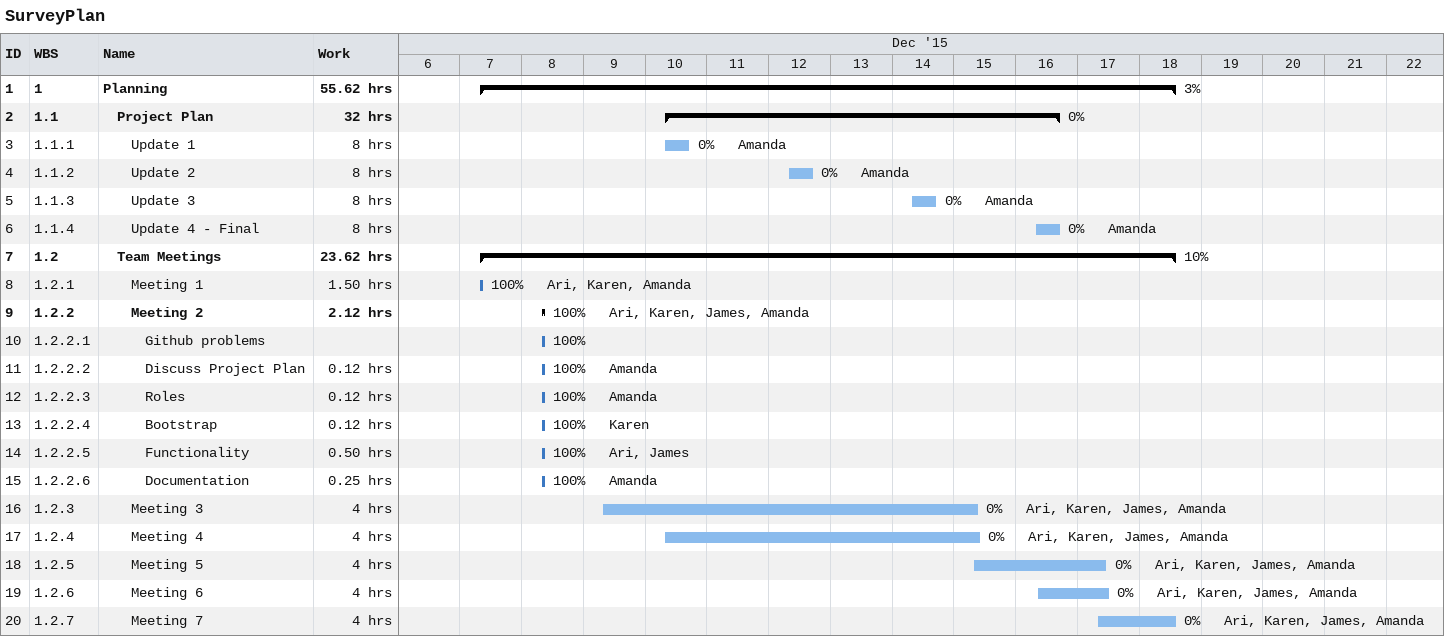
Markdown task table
SurveyPlan

| ID | WBS | Task | Start | Finish | Resources | % complete | Work (h) |
|---|---|---|---|---|---|---|---|
| 1 | 1 | **Planning** | 2015-12-07 | 2015-12-18 |  | 3 | 55.62 |
| 2 | 1.1 | **Project Plan** | 2015-12-10 | 2015-12-16 |  | 0 | 32 |
| 3 | 1.1.1 | Update 1 | 2015-12-10 | 2015-12-10 | Amanda | 0 | 8 |
| 4 | 1.1.2 | Update 2 | 2015-12-12 | 2015-12-12 | Amanda | 0 | 8 |
| 5 | 1.1.3 | Update 3 | 2015-12-14 | 2015-12-14 | Amanda | 0 | 8 |
| 6 | 1.1.4 | Update 4 - Final | 2015-12-16 | 2015-12-16 | Amanda | 0 | 8 |
| 7 | 1.2 | **Team Meetings** | 2015-12-07 | 2015-12-18 |  | 10 | 23.62 |
| 8 | 1.2.1 | Meeting 1 | 2015-12-07 | 2015-12-07 | Ari, Karen, Amanda | 100 | 1.50 |
| 9 | 1.2.2 | **Meeting 2** | 2015-12-08 | 2015-12-08 | Ari, Karen, James, Amanda | 100 | 2.12 |
| 10 | 1.2.2.1 | Github problems | 2015-12-08 | 2015-12-08 |  | 100 |  |
| 11 | 1.2.2.2 | Discuss Project Plan | 2015-12-08 | 2015-12-08 | Amanda | 100 | 0.12 |
| 12 | 1.2.2.3 | Roles | 2015-12-08 | 2015-12-08 | Amanda | 100 | 0.12 |
| 13 | 1.2.2.4 | Bootstrap | 2015-12-08 | 2015-12-08 | Karen | 100 | 0.12 |
| 14 | 1.2.2.5 | Functionality | 2015-12-08 | 2015-12-08 | Ari, James | 100 | 0.50 |
| 15 | 1.2.2.6 | Documentation | 2015-12-08 | 2015-12-08 | Amanda | 100 | 0.25 |
| 16 | 1.2.3 | Meeting 3 | 2015-12-09 | 2015-12-15 | Ari, Karen, James, Amanda | 0 | 4 |
| 17 | 1.2.4 | Meeting 4 | 2015-12-10 | 2015-12-15 | Ari, Karen, James, Amanda | 0 | 4 |
| 18 | 1.2.5 | Meeting 5 | 2015-12-15 | 2015-12-17 | Ari, Karen, James, Amanda | 0 | 4 |
| 19 | 1.2.6 | Meeting 6 | 2015-12-16 | 2015-12-17 | Ari, Karen, James, Amanda | 0 | 4 |
| 20 | 1.2.7 | Meeting 7 | 2015-12-17 | 2015-12-18 | Ari, Karen, James, Amanda | 0 | 4 |
